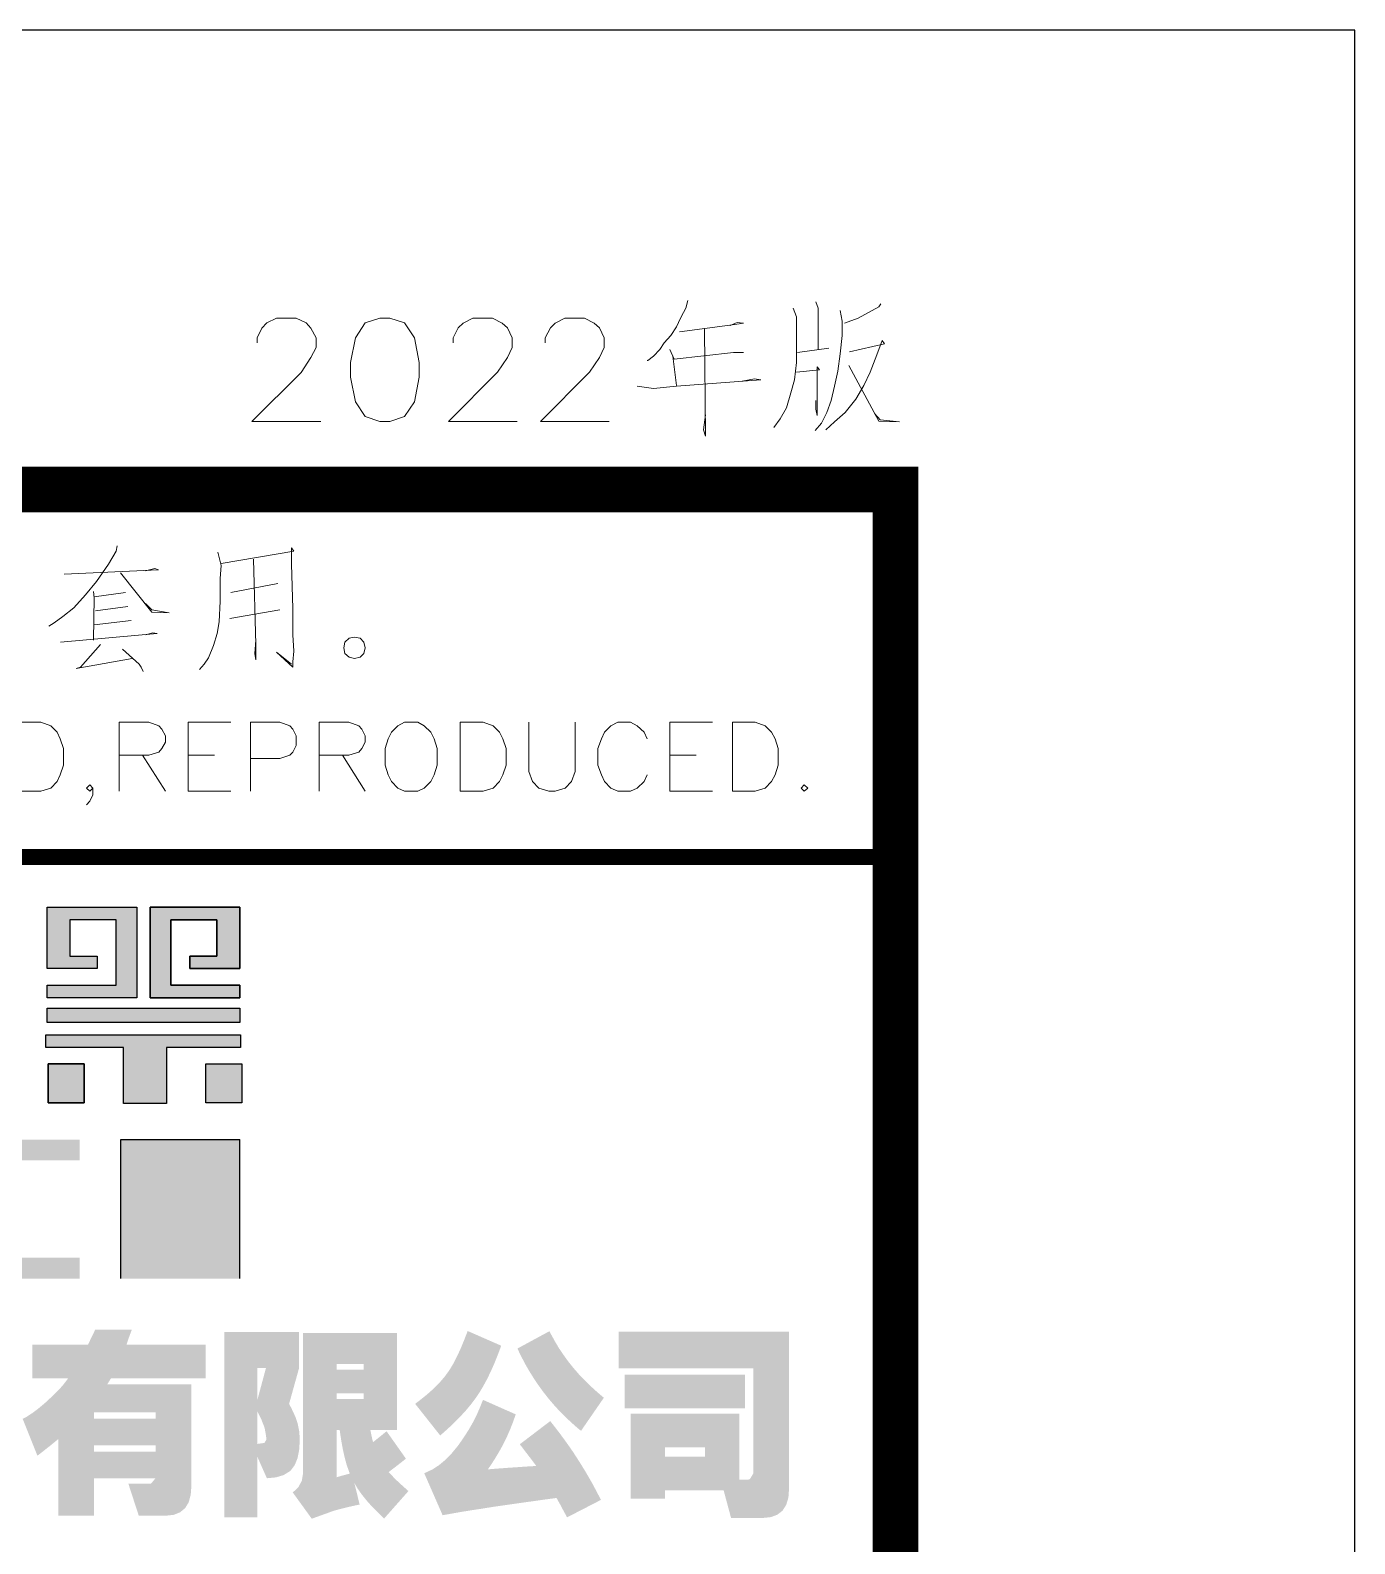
# Model space of a CAD drawing. Extents: x -9422388 to 15610651, y -1992469 to 953794.
# Drawn here: x -2432359 to -2429474, y -402108 to -398812 of the extents above; entities that cross this region are included whole.
import ezdxf

# ---------------------------------------------------------------- set-up
doc = ezdxf.new("R2010")
doc.units = 0
doc.header["$LTSCALE"] = 1000
doc.layers.add('PUB_TITLE', color=4, linetype='Continuous')

# ---------------------------------------------------------------- blocks, each defined once
blk = doc.blocks.new('AACI')
at = {"layer": 'PUB_TITLE'}
for points in [[(4152.6, 3890.5), (4348, 3890.5), (4348, 3693.2), (4152.6, 3693.2), (4152.6, 3720.5), (4303.2, 3720.5), (4303.2, 3863.1), (4202.3, 3863.1), (4202.3, 3784.2), (4261.7, 3784.2), (4261.7, 3756.9), (4152.6, 3756.9)], [(4152.6, 3890.5), (4348, 3890.5), (4348, 3693.2), (4152.6, 3693.2), (4152.6, 3720.5), (4303.2, 3720.5), (4303.2, 3863.1), (4202.3, 3863.1), (4202.3, 3784.2), (4261.7, 3784.2), (4261.7, 3756.9), (4152.6, 3756.9)], [(4376.8, 3890.5), (4572.2, 3890.5), (4572.2, 3756.9), (4463.1, 3756.9), (4463.1, 3784.2), (4522.4, 3784.2), (4522.4, 3863.1), (4421.6, 3863.1), (4421.6, 3720.5), (4572.2, 3720.5), (4572.2, 3693.2), (4376.8, 3693.2)], [(4376.8, 3890.5), (4572.2, 3890.5), (4572.2, 3756.9), (4463.1, 3756.9), (4463.1, 3784.2), (4522.4, 3784.2), (4522.4, 3863.1), (4421.6, 3863.1), (4421.6, 3720.5), (4572.2, 3720.5), (4572.2, 3693.2), (4376.8, 3693.2)]]:
    blk.add_hatch(color=256, dxfattribs=at).paths.add_polyline_path(points)
h = blk.add_hatch(color=256, dxfattribs=at)
h.paths.add_polyline_path([(4152.6, 3670.7), (4572.2, 3670.7), (4572.2, 3639.4), (4152.6, 3639.4)])
h.paths.add_polyline_path([(4149.7, 3612.3), (4573.4, 3612.3), (4573.4, 3584.9), (4412.5, 3584.9), (4412.5, 3463.2), (4318.7, 3463.2), (4318.7, 3584.9), (4149.7, 3584.9)])
h.paths.add_polyline_path([(4154.7, 3549.4), (4232.9, 3549.4), (4232.9, 3464.9), (4154.7, 3464.9)], flags=17)
h.paths.add_polyline_path([(4498.3, 3549.4), (4576.6, 3549.4), (4576.6, 3464.9), (4498.3, 3464.9)])
h = blk.add_hatch(color=256, dxfattribs=at)
h.paths.add_polyline_path([(4152.6, 3670.7), (4572.2, 3670.7), (4572.2, 3639.4), (4152.6, 3639.4)])
h.paths.add_polyline_path([(4149.7, 3612.3), (4573.4, 3612.3), (4573.4, 3584.9), (4412.5, 3584.9), (4412.5, 3463.2), (4318.7, 3463.2), (4318.7, 3584.9), (4149.7, 3584.9)])
h.paths.add_polyline_path([(4154.7, 3549.4), (4232.9, 3549.4), (4232.9, 3464.9), (4154.7, 3464.9)], flags=17)
h.paths.add_polyline_path([(4498.3, 3549.4), (4576.6, 3549.4), (4576.6, 3464.9), (4498.3, 3464.9)])
h = blk.add_hatch(color=256, dxfattribs=at)
h.paths.add_polyline_path([(2405.9, 3281.5), (2405.9, 3082.1), (3269.9, 3082.1), (3269.9, 3384.5), (2405.9, 3384.5), (2405.9, 3333.2), (3010.7, 3333.2), (3010.7, 3133.5), (2665.1, 3133.5), (2665.1, 3230.2), (2989.7, 3230.2), (2989.7, 3281.5)])
h.paths.add_polyline_path([(1732.8, 3203.1), (2036.5, 3203.1), (2036.5, 3157.7), (1732.8, 3157.7)], flags=17)
h.paths.add_polyline_path([(1711.8, 3333.2), (2057.4, 3333.2), (2057.4, 3082.1), (2316.6, 3082.1), (2316.6, 3384.5), (1452.6, 3384.5), (1452.6, 3082.1), (1711.8, 3082.1)])
h.paths.add_polyline_path([(4312.5, 3082.1), (4312.5, 3384.5), (4571.7, 3384.5), (4571.7, 3082.1)])
h.paths.add_polyline_path([(4223.2, 3082.1), (4223.2, 3127.5), (3618.4, 3127.5), (3618.4, 3339.2), (4223.2, 3339.2), (4223.2, 3384.5), (3359.2, 3384.5), (3359.2, 3082.1)])
edge = h.paths.add_edge_path()
edge.add_line((2405.9, 3082.1), (2571, 3082.1))
h = blk.add_hatch(color=256, dxfattribs=at)
h.paths.add_polyline_path([(656.4, 2932.9), (515.5, 2932.9), (514.1, 2948.7), (512.2, 2968.2), (511.7, 2972.4), (430.4, 2967.8), (432.2, 2949.6), (434, 2932.9), (285.6, 2932.9), (285.6, 2876.4), (285.6, 2838), (285.6, 2756.3), (285.1, 2735.7), (283.6, 2716.9), (281, 2699.6), (277.3, 2684.2), (276.8, 2682.4), (272, 2665.6), (265.9, 2648.9), (258.8, 2631.8), (253.1, 2620), (314.9, 2556.6), (323.7, 2573.1), (331.6, 2589.8), (338.2, 2606.6), (343.9, 2623.5), (348.5, 2640.6), (352, 2657.9), (352.4, 2659.7), (355.1, 2677), (357.2, 2694.7), (358.8, 2712.5), (359.7, 2730.9), (360.3, 2749.7), (360.3, 2756.3), (360.3, 2838), (360.3, 2863.2), (656.4, 2863.2)])
h.paths.add_polyline_path([(1078.7, 2920.4), (843.3, 2920.4), (852.5, 2945.7), (780.4, 2971.3), (763.6, 2920.4), (694.9, 2920.4), (694.9, 2848.8), (740.7, 2848.8), (699.1, 2717.9), (780.4, 2717.9), (764.9, 2701.3), (752.6, 2688.4), (744.5, 2680.7), (735.3, 2672.4), (723.2, 2662.5), (708.3, 2650.5), (690.6, 2636.9), (681.1, 2629.8), (741.6, 2572.6), (758.1, 2587.1), (772.7, 2600.5), (785.2, 2612.5), (795.6, 2623.1), (798.2, 2625.9), (807.4, 2635.5), (818.5, 2648.1), (831.5, 2663.8), (842.5, 2677.8), (795.5, 2717.9), (856.3, 2717.9), (856.3, 2643.5), (848.4, 2631.2), (843.3, 2630.5), (805.4, 2630.5), (827.8, 2560.8), (864.3, 2560.8), (884.5, 2562.3), (901.2, 2566.5), (914.5, 2573.7), (924.4, 2583.6), (931, 2596.5), (934, 2612.3), (934.3, 2619.3), (934.3, 2670.6), (949, 2657.2), (963.4, 2643.7), (977, 2630.7), (990.1, 2617.8), (1002.6, 2605.1), (1014.3, 2592.6), (1025.6, 2580.3), (1034, 2570.9), (1086.1, 2631.4), (1078.5, 2640.1), (1069.1, 2650.2), (1057.9, 2661.8), (1044.9, 2674.8), (1030, 2689.3), (1013.2, 2705.3), (1000.2, 2717.9), (1071.9, 2717.9), (1071.9, 2794.2), (934.3, 2794.2), (934.3, 2836.3), (856.3, 2836.3), (856.3, 2794.2), (799.5, 2794.2), (818.8, 2848.8), (1078.7, 2848.8)])
h.paths.add_polyline_path([(934.3, 2717.9), (980.7, 2717.9), (934.3, 2673.9)], flags=17)
h.paths.add_polyline_path([(1248.8, 2952.9), (1123.6, 2952.9), (1123.6, 2883.2), (1167.9, 2883.2), (1127.8, 2826), (1127.8, 2756.3), (1180.4, 2756.3), (1176.7, 2737.4), (1172.5, 2722.8), (1163.5, 2738.5), (1162, 2741.2), (1114.9, 2704.8), (1123.4, 2687.7), (1132, 2671.9), (1138.3, 2661), (1127.8, 2647.6), (1115.9, 2633.6), (1107.4, 2624.2), (1153.8, 2561.7), (1166.3, 2576.2), (1178, 2590), (1188.7, 2603.5), (1189.3, 2604.2), (1203, 2596.1), (1218.7, 2588.7), (1236, 2582.3), (1255.3, 2576.4), (1257.7, 2575.9), (1271.3, 2574), (1285.8, 2572.6), (1300.9, 2571.3), (1316.7, 2570.2), (1333.1, 2569.2), (1350.4, 2568.5), (1368.2, 2568.1), (1386.8, 2567.8), (1405.9, 2567.6), (1426, 2567.8), (1446.6, 2568.1), (1467.7, 2568.7), (1489.8, 2569.4), (1505.4, 2570), (1515.7, 2645.6), (1496.2, 2644.7), (1477.1, 2643.9), (1458.7, 2643.4), (1440.7, 2643), (1423.4, 2642.8), (1406.7, 2642.6), (1403.2, 2642.6), (1403.2, 2661), (1497.5, 2661), (1497.5, 2714), (1403.2, 2714), (1403.2, 2724.5), (1487.4, 2724.5), (1487.4, 2767.5), (1403.2, 2767.5), (1403.2, 2779.7), (1485.7, 2779.7), (1485.7, 2799.7), (1485.7, 2819.2), (1485.7, 2833), (1507.4, 2833), (1507.4, 2892.8), (1485.7, 2892.8), (1485.7, 2946.1), (1403.2, 2946.1), (1403.2, 2966.7), (1328.5, 2966.7), (1328.5, 2946.1), (1265.6, 2946.1), (1265.6, 2906.6), (1328.5, 2906.6), (1328.5, 2892.8), (1255.5, 2892.8), (1255.5, 2833), (1328.5, 2833), (1328.5, 2819.2), (1265.6, 2819.2), (1265.6, 2779.7), (1328.5, 2779.7), (1328.5, 2767.5), (1268.9, 2767.5), (1268.9, 2724.5), (1328.5, 2724.5), (1328.5, 2714), (1257.1, 2714), (1257.1, 2661), (1328.5, 2661), (1328.5, 2643), (1308.8, 2644.1), (1290.2, 2645.6), (1273.1, 2647.2), (1263.4, 2648.5), (1246.3, 2654.4), (1230.1, 2662.3), (1227.1, 2664), (1233.4, 2679), (1238, 2691.7), (1241.9, 2705.9), (1245.2, 2721.5), (1247.7, 2738.5), (1249.8, 2756.8), (1251.2, 2776.5), (1252, 2797.5), (1252.2, 2819.9), (1252.2, 2826), (1208, 2826), (1248.8, 2883.2)])
h.paths.add_polyline_path([(1403.2, 2906.6), (1422.8, 2906.6), (1422.8, 2892.8), (1403.2, 2892.8)], flags=16)
h.paths.add_polyline_path([(1403.2, 2833), (1422.8, 2833), (1422.8, 2819.2), (1403.2, 2819.2)], flags=16)
h.paths.add_polyline_path([(1939.7, 2929.6), (1840.4, 2929.6), (1848.4, 2945.4), (1856.5, 2961.2), (1778.6, 2965.8), (1769.9, 2950.3), (1760.3, 2934.9), (1750.2, 2919.8), (1742.7, 2909.5), (1742.7, 2927.7), (1672.2, 2927.7), (1680.9, 2943.5), (1689.4, 2959.7), (1690.6, 2962.1), (1611, 2968.4), (1602.2, 2953.1), (1592.6, 2938.2), (1582.3, 2923.5), (1571.3, 2909.1), (1559.3, 2895), (1546.8, 2881.2), (1545.3, 2879.7), (1595.9, 2823.4), (1607.9, 2836.7), (1619.5, 2850.7), (1625.5, 2858), (1643, 2858), (1646.3, 2833), (1719.3, 2833), (1716.4, 2858), (1724.8, 2858), (1762.7, 2817.9), (1774.5, 2831.5), (1785.9, 2845.7), (1794, 2856.4), (1817.4, 2856.4), (1821.6, 2824.7), (1894.6, 2824.7), (1890.8, 2856.4), (1939.7, 2856.4)])
h.paths.add_polyline_path([(1893, 2814.2), (1726.5, 2814.2), (1726.5, 2778), (1726.5, 2741.2), (1726.5, 2704.4), (1725.2, 2685.3), (1721.7, 2667.8), (1717.3, 2655.1), (1702.2, 2696.9), (1684.8, 2690.5), (1673.5, 2686), (1673.5, 2743.6), (1714.4, 2743.6), (1714.4, 2821.8), (1560.8, 2821.8), (1560.8, 2743.6), (1598.9, 2743.6), (1598.9, 2663), (1582.9, 2659.6), (1565, 2655.7), (1545.7, 2652), (1545, 2651.8), (1559.7, 2573.8), (1579.7, 2577.5), (1598.7, 2581.4), (1616.3, 2585.4), (1632.7, 2589.5), (1646.9, 2593.3), (1664, 2598.1), (1681.1, 2603.8), (1710.7, 2556.2), (1728.5, 2566.3), (1744.2, 2577.2), (1757.2, 2588.9), (1768.1, 2601.6), (1776.3, 2615), (1778.2, 2618.9), (1783.5, 2633.8), (1794.7, 2618.9), (1805, 2604.4), (1806.9, 2601.8), (1826.6, 2619.6), (1826.6, 2602.2), (1829.1, 2584.7), (1836.9, 2572.2), (1849.7, 2564.8), (1866.3, 2562.4), (1907.9, 2562.4), (1922.9, 2565.4), (1933.8, 2573.7), (1940.6, 2587.8), (1943, 2607.5), (1943, 2609.2), (1943, 2693.2), (1903.3, 2715.6), (1903.3, 2644.3), (1897.6, 2635.5), (1893, 2642.6)])
h.paths.add_polyline_path([(1826.6, 2741.2), (1826.6, 2704.1), (1815.2, 2718), (1814.1, 2719.5), (1792.3, 2703.5), (1792.7, 2704.4), (1792.7, 2741.2)], flags=16)
h.paths.add_polyline_path([(2360.1, 2947.8), (2275, 2947.8), (2275, 2970), (2202, 2970), (2202, 2947.8), (2136.5, 2947.8), (2136.5, 2970), (2063.5, 2970), (2063.5, 2947.8), (1974.6, 2947.8), (1974.6, 2878.1), (2063.5, 2878.1), (2063.5, 2858), (2136.5, 2858), (2136.5, 2878.1), (2202, 2878.1), (2202, 2858), (2275, 2858), (2275, 2878.1), (2360.1, 2878.1)])
h.paths.add_polyline_path([(2328.3, 2851), (1986.4, 2851), (1986.4, 2778), (2128.6, 2778), (2110.2, 2768.8), (2092.9, 2759.6), (2076.3, 2750.4), (2060.9, 2741.2), (2046.4, 2732), (2032.7, 2722.8), (2022.3, 2715.3), (2006.4, 2700.9), (1994.5, 2686.6), (1986, 2672.1), (1981.2, 2657.3), (1980.1, 2645.9), (1982, 2627.7), (1987.5, 2611.7), (1996.7, 2597.8), (2009.6, 2586.2), (2011.8, 2584.7), (2023.4, 2578.8), (2037.2, 2574), (2053, 2570.2), (2071, 2567.2), (2091.2, 2565.2), (2113.5, 2564.3), (2125.3, 2564.1), (2220.7, 2564.1), (2245.4, 2564.6), (2267.4, 2566.1), (2286.7, 2568.5), (2303.3, 2572), (2317.3, 2576.4), (2328.7, 2581.8), (2332.9, 2584.7), (2341.6, 2593), (2348.2, 2604.9), (2353.1, 2620), (2356.3, 2638.6), (2357.7, 2660.7), (2357.6, 2677.8), (2288.8, 2708.1), (2291, 2683.5), (2290.4, 2665.4), (2287.3, 2654.4), (2286.7, 2653.5), (2274.1, 2643.2), (2263.4, 2640.1), (2246.3, 2638.4), (2227.9, 2637.3), (2215.8, 2637.3), (2132.8, 2637.3), (2108.7, 2638), (2092, 2640.2), (2083.9, 2643), (2073.4, 2656.6), (2073, 2659.4), (2080.7, 2671.1), (2089.4, 2678.5), (2099.5, 2685.9), (2111.6, 2693.6), (2126, 2701.9), (2142.5, 2710.7), (2161.1, 2720.1), (2181.7, 2730), (2191.7, 2734.4), (2209.9, 2742.1), (2227.7, 2749.1), (2245.4, 2755.6), (2262.8, 2761.4), (2279.8, 2766.4), (2296.7, 2771), (2313, 2774.9), (2328.3, 2778)])
h.paths.add_polyline_path([(2782.2, 2901), (2756.9, 2901), (2751, 2913.9), (2743.8, 2929), (2735.2, 2946.7), (2725.6, 2965.8), (2661.8, 2937.8), (2670.2, 2921.5), (2678.3, 2905.5), (2680.5, 2901), (2634.6, 2901), (2634.6, 2968.4), (2556.6, 2968.4), (2556.6, 2901), (2406.9, 2901), (2406.9, 2821.4), (2527.3, 2821.4), (2518.7, 2802.5), (2510.2, 2784.8), (2501.6, 2768.8), (2492.9, 2754.3), (2484.3, 2741), (2482.3, 2738.3), (2472, 2725), (2460.4, 2712.3), (2447.7, 2700.2), (2433.7, 2688.4), (2418.6, 2677), (2402.6, 2666.4), (2440.7, 2592.6), (2456.1, 2604.9), (2470.7, 2617.4), (2484.5, 2630.1), (2497.2, 2642.8), (2509.1, 2655.9), (2520.3, 2669.1), (2530.5, 2682.4), (2535.8, 2689.9), (2545.2, 2704.4), (2554.4, 2720.6), (2556.6, 2724.5), (2556.6, 2562.4), (2634.6, 2562.4), (2634.6, 2715.6), (2644.3, 2700), (2650, 2691.9), (2659, 2679.2), (2669.1, 2666.5), (2680.2, 2653.3), (2692.1, 2639.9), (2705, 2626.3), (2718.8, 2612.3), (2733.7, 2598.1), (2738.5, 2593.7), (2785.6, 2661.8), (2769.2, 2675.9), (2754.1, 2689.7), (2740.3, 2702.8), (2728, 2715.5), (2717, 2727.6), (2707.2, 2739.2), (2703.3, 2744.2), (2694.7, 2756.3), (2685.9, 2770.3), (2676.9, 2786.1), (2667.7, 2803.8), (2659.2, 2821.4), (2782.2, 2821.4)])
h.paths.add_polyline_path([(3076.2, 2866.8), (3078.4, 2884.9), (3079.3, 2884.9), (3079.3, 2898.1), (3101.4, 2898.1), (3101.4, 2884.9), (3101.4, 2845.5), (3103.9, 2828), (3111.3, 2815.3), (3123.8, 2807.6), (3141.3, 2804.7), (3142.2, 2804.7), (3214.5, 2804.7), (3214.5, 2877.7), (3186.2, 2877.7), (3174.4, 2885.6), (3174.4, 2889.5), (3174.4, 2923.3), (3174.4, 2967.8), (3006.3, 2967.8), (3006.3, 2933.2), (3006.3, 2899.8), (3003.5, 2882.1), (2996.3, 2867.8), (2985.9, 2858), (2970.2, 2849), (2952.9, 2841.8), (2998.4, 2795.8), (2990.8, 2795.8), (2990.8, 2722.8), (3020.1, 2722.8), (2992.1, 2706.5), (3001.1, 2689.3), (3010.3, 2673.3), (3019.7, 2658.6), (3026.7, 2648.5), (3010.3, 2642.1), (2998.4, 2637.7), (2979.2, 2681.4), (2962.3, 2674.3), (2952.4, 2669.3), (2952.4, 2714.5), (2952.4, 2806.3), (2952.4, 2864.3), (2929.9, 2864.3), (2959.9, 2923.3), (2950.4, 2929.6), (2938.2, 2937.3), (2923.3, 2946.3), (2905.7, 2956.6), (2885.4, 2968.4), (2874.9, 2974.6), (2832.8, 2909), (2849.7, 2899.6), (2865.9, 2890.2), (2881.4, 2880.8), (2896.3, 2871.8), (2907.9, 2864.3), (2830.6, 2864.3), (2830.6, 2787.9), (2876.1, 2787.9), (2876.1, 2714.5), (2876.1, 2661.4), (2873.7, 2643.7), (2865.9, 2628.8), (2853.2, 2616.7), (2852.7, 2616.3), (2898.7, 2564.1), (2915.6, 2574), (2931.4, 2583), (2945.8, 2591.5), (2946.1, 2591.7), (2960.5, 2599.2), (2978.3, 2607.5), (2980.3, 2608.4), (3014.2, 2556.2), (3032, 2562.8), (3049.1, 2570), (3065.3, 2577.9), (3080.6, 2586.3), (3088.5, 2591.3), (3102.8, 2584), (3118.3, 2577.3), (3134.8, 2571.6), (3152.7, 2566.9), (3171.4, 2562.8), (3189.5, 2560), (3215.8, 2639), (3195.5, 2641), (3177.1, 2643.7), (3160.6, 2647.4), (3149.7, 2650.5), (3159.1, 2664.5), (3168.1, 2679.4), (3176.8, 2695.6), (3185.2, 2712.7), (3189.8, 2722.8), (3189.8, 2795.8), (3031.7, 2795.8), (3045.8, 2808.9), (3057.4, 2822.5), (3064.8, 2833.9), (3071.6, 2849.4)])
h.paths.add_polyline_path([(3068.1, 2722.8), (3104.3, 2722.8), (3094.2, 2707), (3087.2, 2696.5), (3076.3, 2710.5)], flags=16)
h.paths.add_polyline_path([(3373.8, 2866.1), (3347.1, 2866.1), (3381.7, 2921.5), (3372.7, 2928.8), (3360.7, 2938), (3345.6, 2948.9), (3327.6, 2961.4), (3311.6, 2972.4), (3263.6, 2911.2), (3279.8, 2900.3), (3295, 2889.8), (3309.6, 2879.3), (3323.2, 2868.9), (3326.7, 2866.1), (3256.2, 2866.1), (3256.2, 2789.6), (3299.1, 2789.6), (3299.1, 2764.6), (3299.1, 2714.5), (3299.1, 2655.1), (3296.5, 2637.7), (3288.6, 2622.9), (3276.1, 2611.4), (3325.4, 2557.5), (3341.9, 2568), (3357.6, 2577.5), (3372.3, 2586.2), (3376.3, 2588.4), (3388.7, 2595.2), (3403.7, 2602.7), (3421.4, 2611), (3440.5, 2619.6), (3408.3, 2688.1), (3391.6, 2679.8), (3376, 2671.5), (3373.8, 2670.2), (3373.8, 2714.5), (3373.8, 2764.6)])
h.paths.add_polyline_path([(3644.9, 2849.4), (3567.2, 2849.4), (3567.2, 2966.7), (3489.3, 2966.7), (3489.3, 2849.4), (3403, 2849.4), (3403, 2766.2), (3489.3, 2766.2), (3489.3, 2560.8), (3567.2, 2560.8), (3567.2, 2766.2), (3644.9, 2766.2)])
h.paths.add_polyline_path([(4060.4, 2939.5), (3972.4, 2939.5), (3970.1, 2956), (3966.9, 2973), (3889.9, 2964.1), (3892.4, 2946.1), (3893.5, 2939.5), (3820.5, 2939.5), (3820.9, 2966.2), (3682.4, 2966.2), (3682.4, 2560.8), (3750.8, 2560.8), (3750.8, 2684.7), (3767.5, 2655.1), (3786.5, 2657.7), (3801.8, 2664.9), (3807.6, 2669.9), (3815.7, 2682.9), (3820.7, 2701.1), (3821.8, 2708.7), (3853.4, 2708.7), (3847.7, 2690.1), (3839.8, 2674.4), (3833.9, 2666), (3823.3, 2654.8), (3810, 2643.7), (3794, 2633.2), (3780.1, 2625.5), (3826.4, 2556.6), (3843.3, 2567.6), (3858.4, 2579.2), (3872.2, 2591.1), (3884.2, 2603.5), (3894.6, 2616.3), (3899.8, 2623.9), (3907.5, 2638.2), (3914, 2654), (3919.5, 2671.1), (3923.7, 2689.5), (3926.8, 2708.7), (3938.2, 2708.7), (3938.2, 2594.6), (3941.5, 2577.7), (3951.5, 2567.6), (3968, 2564.1), (4016.2, 2564.1), (4034.6, 2565.7), (4049.9, 2570.5), (4062, 2578.3), (4071.2, 2589.3), (4077.1, 2603.5), (4080, 2620.9), (4080.4, 2629.8), (4080.4, 2662.7), (4030.7, 2686), (4030.7, 2657.7), (4024.9, 2642.8), (4016.6, 2640.6), (4016.2, 2633.4), (4009.6, 2649.8), (4009.6, 2652.2), (4009.6, 2708.7), (4065.3, 2708.7), (4065.3, 2780), (3818.5, 2780), (3818.5, 2757.4), (3818.1, 2759.1), (3813, 2773), (3804.3, 2790.3), (3799.2, 2799.2), (3820.5, 2884.9), (3820.5, 2866.5), (3820.5, 2821.4), (3843.5, 2821.4), (3843.5, 2789.6), (4035.3, 2789.6), (4035.3, 2821.4), (4060.4, 2821.4)])
h.paths.add_polyline_path([(3750.8, 2886.5), (3765.9, 2886.5), (3750.8, 2820.9)], flags=16)
h.paths.add_polyline_path([(3750.8, 2779.7), (3759.6, 2761.4), (3764.2, 2749.9), (3767.7, 2731.7), (3767.9, 2726.1), (3763.9, 2714), (3750.8, 2711.1)], flags=16)
h.paths.add_polyline_path([(3893.5, 2866.5), (3987.3, 2866.5), (3987.3, 2852.7), (3893.5, 2852.7)], flags=16)
h.paths.add_polyline_path([(4497.6, 2937.8), (4325.2, 2937.8), (4331.1, 2954.8), (4337, 2970.8), (4257.3, 2970.8), (4249.4, 2954.4), (4241.5, 2938), (4241.5, 2937.8), (4120.5, 2937.8), (4120.5, 2864.8), (4198.5, 2864.8), (4187.1, 2850.1), (4180.1, 2842.2), (4163.4, 2825.5), (4147.7, 2810.9), (4133.2, 2798.8), (4120, 2788.9), (4108, 2781.1), (4099.2, 2776.7), (4131.4, 2696.2), (4146.1, 2707.7), (4160.4, 2719), (4174, 2730.2), (4176.8, 2732.4), (4176.8, 2565.7), (4254.8, 2565.7), (4254.8, 2646.9), (4388.3, 2646.9), (4379.1, 2635.8), (4375.4, 2635.5), (4329.4, 2635.5), (4352.1, 2565.7), (4411.3, 2565.7), (4428.2, 2567.6), (4442.2, 2573.1), (4453, 2582.1), (4460.8, 2594.8), (4465.2, 2611.2), (4466.7, 2630.1), (4466.7, 2851.8), (4283.6, 2851.8), (4291.6, 2864.8), (4497.6, 2864.8)])
h.paths.add_polyline_path([(4388.7, 2790.5), (4388.7, 2776.7), (4254.8, 2776.7), (4254.8, 2790.5)], flags=16)
h.paths.add_polyline_path([(4388.7, 2718.6), (4388.7, 2704.8), (4254.8, 2704.8), (4254.8, 2718.6)], flags=16)
h.paths.add_polyline_path([(4685.5, 2797.5), (4679.5, 2809.3), (4701.2, 2887.3), (4701.2, 2965.4), (4538.4, 2965.4), (4538.4, 2562.4), (4610.1, 2562.4), (4610.1, 2694.5), (4631.1, 2647.2), (4651, 2649.1), (4667.7, 2654.2), (4681.3, 2662.7), (4683.1, 2664.3), (4691.6, 2675.7), (4697.7, 2690.5), (4701.3, 2708.8), (4702.8, 2730.5), (4702.8, 2731.1), (4701.5, 2749.7), (4698.2, 2766.2), (4693.4, 2780.4)])
h.paths.add_polyline_path([(4619.3, 2774.5), (4625.2, 2759.4), (4626.1, 2757), (4629.4, 2738.6), (4629.8, 2731.1), (4625.6, 2724.1), (4610.1, 2721.9), (4610.1, 2793.5)], flags=16)
h.paths.add_polyline_path([(4610.1, 2816.8), (4610.1, 2887.3), (4629.1, 2887.3)], flags=16)
h.paths.add_polyline_path([(4914.7, 2820.1), (4914.7, 2963.8), (4710, 2963.8), (4710, 2929.9), (4710, 2895.7), (4710, 2804.7), (4710, 2697.8), (4710, 2659.4), (4707.2, 2641.9), (4699.3, 2627.2), (4687.4, 2616.3), (4728.8, 2559.1), (4747.1, 2565.7), (4764.1, 2571.8), (4774.9, 2575.9), (4788.7, 2579.7), (4806, 2584.1), (4826.4, 2588.6), (4833, 2590), (4821.6, 2636.7), (4829, 2624.2), (4838.2, 2611.2), (4849.2, 2597.6), (4861.9, 2583.4), (4876.6, 2568.7), (4886.4, 2559.5), (4939.3, 2619.3), (4924.3, 2632.7), (4910.8, 2645.2), (4899.4, 2657.3), (4896.3, 2660.7), (4909, 2670.4), (4923.7, 2681.8), (4933.8, 2689.9), (4891.7, 2749.5), (4877.4, 2737.9), (4863.4, 2726.7), (4862.1, 2725.8), (4858.2, 2742.9), (4856.4, 2752.1), (4914.7, 2752.1), (4914.7, 2786.3)])
h.paths.add_polyline_path([(4782.8, 2820.1), (4782.8, 2832.3), (4841.7, 2832.3), (4841.7, 2820.1)], flags=16)
h.paths.add_polyline_path([(4789.6, 2752.1), (4792.8, 2730.5), (4796.3, 2710.9), (4800.3, 2693), (4804.7, 2676.8), (4809.7, 2662.3), (4811.7, 2657.3), (4793.7, 2652.6), (4782.8, 2649.3), (4782.8, 2697.8), (4782.8, 2752.1)], flags=17)
h.paths.add_polyline_path([(4782.8, 2883.6), (4782.8, 2895.7), (4841.7, 2895.7), (4841.7, 2883.6)], flags=16)
h.paths.add_polyline_path([(5094, 2833.9), (5102.1, 2847.5), (5110.2, 2862.4), (5118.1, 2878.6), (5125.9, 2896.1), (5133.6, 2915), (5141.1, 2935.3), (5141.3, 2935.8), (5068.3, 2967.8), (5060.2, 2947), (5052.5, 2928.3), (5044.6, 2911.5), (5037, 2896.8), (5029.5, 2884.1), (5026.5, 2879.7), (5017.7, 2867.8), (5007, 2855.4), (4994.7, 2842.9), (4980.5, 2830.2), (4964.7, 2817.4), (4953.9, 2809.3), (5008.5, 2740.3), (5024.1, 2754.1), (5038.5, 2767.5), (5051.5, 2780.8), (5063.5, 2793.8), (5074.4, 2806.7), (5083.9, 2819.2), (5085.8, 2821.8)])
h.paths.add_polyline_path([(5298, 2704.1), (5288.1, 2718.4), (5277.6, 2733.1), (5266.6, 2747.8), (5255, 2762.9), (5248, 2771.6), (5181.8, 2721.2), (5193.7, 2705.5), (5204.9, 2691), (5215.1, 2677.4), (5217.6, 2673.9), (5194.8, 2672.6), (5174.2, 2671.1), (5155.3, 2669.9), (5138.2, 2668.6), (5123.1, 2667.5), (5112.1, 2666.4), (5117.4, 2673.9), (5127.7, 2689.7), (5137.1, 2705.5), (5145.9, 2721.5), (5153.8, 2737.7), (5161, 2754.1), (5167.4, 2770.5), (5172.9, 2786.3), (5101.6, 2817.9), (5095.1, 2801.5), (5088, 2785.2), (5079.9, 2769.2), (5070.9, 2753.5), (5061.1, 2738.1), (5050.6, 2722.8), (5046.6, 2717.3), (5033.2, 2701.1), (5019.5, 2687.1), (5005.9, 2675.7), (4992.1, 2666.7), (4978.2, 2660.1), (4973.6, 2658.4), (5013.7, 2566.7), (5033.9, 2570.3), (5053, 2573.7), (5070.9, 2576.6), (5087.2, 2579.2), (5098.6, 2580.8), (5111.3, 2582.9), (5125.3, 2585.1), (5140.6, 2587.3), (5157.1, 2589.7), (5175, 2592.2), (5194.3, 2595), (5214.7, 2597.8), (5236.6, 2600.9), (5259.9, 2604), (5261.8, 2604.2), (5270.1, 2589.3), (5278.7, 2573.1), (5284.8, 2562.1), (5358.5, 2600.1), (5349, 2618.4), (5339.8, 2635.6), (5330.6, 2651.8), (5321.7, 2666.7), (5313.1, 2680.7), (5307.2, 2689.9)])
h.paths.add_polyline_path([(5322.7, 2860.8), (5310.1, 2874), (5298.4, 2887.6), (5287.2, 2901.6), (5276.9, 2915.8), (5267.1, 2930.3), (5258.3, 2945.2), (5250, 2960.3), (5246.3, 2967.4), (5176.6, 2929.6), (5184.7, 2912.8), (5193.2, 2896.6), (5202.2, 2880.8), (5211.7, 2865.6), (5221.7, 2850.7), (5232.2, 2836.1), (5243.2, 2822.1), (5254.6, 2808.5), (5266.6, 2795.3), (5279.1, 2782.6), (5292.1, 2770.3), (5305.5, 2758.3), (5315.1, 2750.4), (5364.8, 2822.5), (5350.1, 2835), (5336.1, 2847.7)])
h.paths.add_polyline_path([(5768.1, 2966.2), (5397, 2966.2), (5397, 2886.5), (5690.1, 2886.5), (5690.1, 2657.3), (5682.4, 2644.8), (5676.9, 2643.9), (5659.8, 2643.9), (5659.8, 2657.7), (5659.8, 2693.9), (5659.8, 2787.6), (5423.3, 2787.6), (5423.3, 2602.5), (5497.9, 2602.5), (5497.9, 2620.9), (5625.6, 2620.9), (5641.8, 2560.8), (5711.5, 2560.8), (5728.8, 2562.6), (5742.9, 2568), (5754, 2576.8), (5761.9, 2589.3), (5766.7, 2605.1), (5768.1, 2624.8)])
h.paths.add_polyline_path([(5585.1, 2714.5), (5585.1, 2693.9), (5497.9, 2693.9), (5497.9, 2714.5)], flags=16)
h.paths.add_polyline_path([(5672.3, 2872.7), (5410.4, 2872.7), (5410.4, 2799.7), (5672.3, 2799.7)], flags=17)
for p, q in [((4152.6, 3756.9), (4152.6, 3890.5)), ((4152.6, 3890.5), (4348, 3890.5)), ((4152.6, 3756.9), (4152.6, 3890.5)), ((4152.6, 3890.5), (4348, 3890.5)), ((4152.6, 3890.5), (4348, 3890.5)), ((4152.6, 3756.9), (4152.6, 3890.5)), ((4152.6, 3756.9), (4152.6, 3890.5)), ((4152.6, 3890.5), (4348, 3890.5)), ((4152.6, 3756.9), (4152.6, 3890.5)), ((4152.6, 3890.5), (4348, 3890.5)), ((4152.6, 3890.5), (4348, 3890.5)), ((4152.6, 3756.9), (4152.6, 3890.5)), ((4348, 3890.5), (4348, 3693.2)), ((4348, 3890.5), (4348, 3693.2)), ((4348, 3890.5), (4348, 3693.2)), ((4348, 3890.5), (4348, 3693.2)), ((4348, 3890.5), (4348, 3693.2)), ((4348, 3890.5), (4348, 3693.2)), ((4572.2, 3890.5), (4376.8, 3890.5)), ((4376.8, 3890.5), (4376.8, 3693.2)), ((4376.8, 3890.5), (4572.2, 3890.5)), ((4376.8, 3693.2), (4376.8, 3890.5)), ((4376.8, 3890.5), (4572.2, 3890.5)), ((4376.8, 3693.2), (4376.8, 3890.5)), ((4572.2, 3890.5), (4376.8, 3890.5)), ((4376.8, 3890.5), (4376.8, 3693.2)), ((4376.8, 3890.5), (4572.2, 3890.5)), ((4376.8, 3693.2), (4376.8, 3890.5)), ((4376.8, 3890.5), (4572.2, 3890.5)), ((4376.8, 3693.2), (4376.8, 3890.5)), ((4572.2, 3756.9), (4572.2, 3890.5)), ((4572.2, 3890.5), (4572.2, 3756.9)), ((4572.2, 3890.5), (4572.2, 3756.9)), ((4572.2, 3756.9), (4572.2, 3890.5)), ((4572.2, 3890.5), (4572.2, 3756.9)), ((4572.2, 3890.5), (4572.2, 3756.9)), ((4303.2, 3863.1), (4202.3, 3863.1)), ((4202.3, 3863.1), (4202.3, 3784.2)), ((4303.2, 3863.1), (4202.3, 3863.1)), ((4202.3, 3863.1), (4202.3, 3784.2)), ((4303.2, 3863.1), (4202.3, 3863.1)), ((4202.3, 3863.1), (4202.3, 3784.2)), ((4303.2, 3863.1), (4202.3, 3863.1)), ((4202.3, 3863.1), (4202.3, 3784.2)), ((4303.2, 3863.1), (4202.3, 3863.1)), ((4202.3, 3863.1), (4202.3, 3784.2)), ((4303.2, 3863.1), (4202.3, 3863.1)), ((4202.3, 3863.1), (4202.3, 3784.2)), ((4303.2, 3720.5), (4303.2, 3863.1)), ((4303.2, 3720.5), (4303.2, 3863.1)), ((4303.2, 3720.5), (4303.2, 3863.1)), ((4303.2, 3720.5), (4303.2, 3863.1)), ((4303.2, 3720.5), (4303.2, 3863.1)), ((4303.2, 3720.5), (4303.2, 3863.1)), ((4421.6, 3720.5), (4421.6, 3863.1)), ((4421.6, 3863.1), (4522.4, 3863.1)), ((4522.4, 3863.1), (4421.6, 3863.1)), ((4421.6, 3863.1), (4421.6, 3720.5)), ((4522.4, 3863.1), (4421.6, 3863.1)), ((4421.6, 3863.1), (4421.6, 3720.5)), ((4421.6, 3720.5), (4421.6, 3863.1)), ((4421.6, 3863.1), (4522.4, 3863.1)), ((4522.4, 3863.1), (4421.6, 3863.1)), ((4421.6, 3863.1), (4421.6, 3720.5)), ((4522.4, 3863.1), (4421.6, 3863.1)), ((4421.6, 3863.1), (4421.6, 3720.5)), ((4522.4, 3863.1), (4522.4, 3784.2)), ((4522.4, 3784.2), (4522.4, 3863.1)), ((4522.4, 3784.2), (4522.4, 3863.1)), ((4522.4, 3863.1), (4522.4, 3784.2)), ((4522.4, 3784.2), (4522.4, 3863.1)), ((4522.4, 3784.2), (4522.4, 3863.1)), ((4261.7, 3756.9), (4152.6, 3756.9)), ((4261.7, 3756.9), (4152.6, 3756.9)), ((4261.7, 3756.9), (4152.6, 3756.9)), ((4261.7, 3756.9), (4152.6, 3756.9)), ((4261.7, 3756.9), (4152.6, 3756.9)), ((4261.7, 3756.9), (4152.6, 3756.9)), ((4202.3, 3784.2), (4261.7, 3784.2)), ((4202.3, 3784.2), (4261.7, 3784.2)), ((4202.3, 3784.2), (4261.7, 3784.2)), ((4202.3, 3784.2), (4261.7, 3784.2)), ((4202.3, 3784.2), (4261.7, 3784.2)), ((4202.3, 3784.2), (4261.7, 3784.2)), ((4261.7, 3784.2), (4261.7, 3756.9)), ((4261.7, 3784.2), (4261.7, 3756.9)), ((4261.7, 3784.2), (4261.7, 3756.9)), ((4261.7, 3784.2), (4261.7, 3756.9)), ((4261.7, 3784.2), (4261.7, 3756.9)), ((4261.7, 3784.2), (4261.7, 3756.9)), ((4522.4, 3784.2), (4463.1, 3784.2)), ((4463.1, 3784.2), (4463.1, 3756.9)), ((4463.1, 3756.9), (4463.1, 3784.2)), ((4463.1, 3784.2), (4522.4, 3784.2)), ((4463.1, 3756.9), (4463.1, 3784.2)), ((4463.1, 3784.2), (4522.4, 3784.2)), ((4522.4, 3784.2), (4463.1, 3784.2)), ((4463.1, 3784.2), (4463.1, 3756.9)), ((4463.1, 3756.9), (4463.1, 3784.2)), ((4463.1, 3784.2), (4522.4, 3784.2)), ((4463.1, 3756.9), (4463.1, 3784.2)), ((4463.1, 3784.2), (4522.4, 3784.2)), ((4463.1, 3756.9), (4572.2, 3756.9)), ((4572.2, 3756.9), (4463.1, 3756.9)), ((4572.2, 3756.9), (4463.1, 3756.9)), ((4463.1, 3756.9), (4572.2, 3756.9)), ((4572.2, 3756.9), (4463.1, 3756.9)), ((4572.2, 3756.9), (4463.1, 3756.9)), ((4152.6, 3693.2), (4152.6, 3720.5)), ((4152.6, 3720.5), (4303.2, 3720.5)), ((4152.6, 3693.2), (4152.6, 3720.5)), ((4152.6, 3720.5), (4303.2, 3720.5)), ((4152.6, 3693.2), (4152.6, 3720.5)), ((4152.6, 3720.5), (4303.2, 3720.5)), ((4152.6, 3693.2), (4152.6, 3720.5)), ((4152.6, 3720.5), (4303.2, 3720.5)), ((4152.6, 3693.2), (4152.6, 3720.5)), ((4152.6, 3720.5), (4303.2, 3720.5)), ((4152.6, 3693.2), (4152.6, 3720.5)), ((4152.6, 3720.5), (4303.2, 3720.5)), ((4348, 3693.2), (4152.6, 3693.2)), ((4348, 3693.2), (4152.6, 3693.2)), ((4348, 3693.2), (4152.6, 3693.2)), ((4348, 3693.2), (4152.6, 3693.2)), ((4348, 3693.2), (4152.6, 3693.2)), ((4348, 3693.2), (4152.6, 3693.2)), ((4376.8, 3693.2), (4572.2, 3693.2)), ((4572.2, 3693.2), (4376.8, 3693.2)), ((4572.2, 3693.2), (4376.8, 3693.2)), ((4376.8, 3693.2), (4572.2, 3693.2)), ((4572.2, 3693.2), (4376.8, 3693.2)), ((4572.2, 3693.2), (4376.8, 3693.2)), ((4572.2, 3720.5), (4421.6, 3720.5)), ((4421.6, 3720.5), (4572.2, 3720.5)), ((4421.6, 3720.5), (4572.2, 3720.5)), ((4572.2, 3720.5), (4421.6, 3720.5)), ((4421.6, 3720.5), (4572.2, 3720.5)), ((4421.6, 3720.5), (4572.2, 3720.5)), ((4572.2, 3693.2), (4572.2, 3720.5)), ((4572.2, 3720.5), (4572.2, 3693.2)), ((4572.2, 3720.5), (4572.2, 3693.2)), ((4572.2, 3693.2), (4572.2, 3720.5)), ((4572.2, 3720.5), (4572.2, 3693.2)), ((4572.2, 3720.5), (4572.2, 3693.2)), ((4152.6, 3670.7), (4572.2, 3670.7)), ((4152.6, 3639.4), (4152.6, 3670.7)), ((4152.6, 3670.7), (4572.2, 3670.7)), ((4152.6, 3639.4), (4152.6, 3670.7)), ((4152.6, 3670.7), (4572.2, 3670.7)), ((4152.6, 3639.4), (4152.6, 3670.7)), ((4152.6, 3670.7), (4572.2, 3670.7)), ((4152.6, 3639.4), (4152.6, 3670.7)), ((4572.2, 3670.7), (4572.2, 3639.4)), ((4572.2, 3670.7), (4572.2, 3639.4)), ((4572.2, 3670.7), (4572.2, 3639.4)), ((4572.2, 3670.7), (4572.2, 3639.4)), ((4572.2, 3639.4), (4152.6, 3639.4)), ((4572.2, 3639.4), (4152.6, 3639.4)), ((4572.2, 3639.4), (4152.6, 3639.4)), ((4572.2, 3639.4), (4152.6, 3639.4)), ((4149.7, 3584.9), (4149.7, 3612.3)), ((4149.7, 3612.3), (4573.4, 3612.3)), ((4149.7, 3612.3), (4573.4, 3612.3)), ((4149.7, 3584.9), (4149.7, 3612.3)), ((4149.7, 3584.9), (4149.7, 3612.3)), ((4149.7, 3612.3), (4573.4, 3612.3)), ((4149.7, 3612.3), (4573.4, 3612.3)), ((4149.7, 3584.9), (4149.7, 3612.3)), ((4573.4, 3612.3), (4573.4, 3584.9)), ((4573.4, 3612.3), (4573.4, 3584.9)), ((4573.4, 3612.3), (4573.4, 3584.9)), ((4573.4, 3612.3), (4573.4, 3584.9)), ((4318.7, 3584.9), (4149.7, 3584.9)), ((4318.7, 3584.9), (4149.7, 3584.9)), ((4318.7, 3584.9), (4149.7, 3584.9)), ((4318.7, 3584.9), (4149.7, 3584.9)), ((4318.7, 3463.2), (4318.7, 3584.9)), ((4318.7, 3463.2), (4318.7, 3584.9)), ((4318.7, 3463.2), (4318.7, 3584.9)), ((4318.7, 3463.2), (4318.7, 3584.9)), ((4573.4, 3584.9), (4412.5, 3584.9)), ((4412.5, 3584.9), (4412.5, 3463.2)), ((4573.4, 3584.9), (4412.5, 3584.9)), ((4412.5, 3584.9), (4412.5, 3463.2)), ((4573.4, 3584.9), (4412.5, 3584.9)), ((4412.5, 3584.9), (4412.5, 3463.2)), ((4573.4, 3584.9), (4412.5, 3584.9)), ((4412.5, 3584.9), (4412.5, 3463.2)), ((4232.9, 3549.4), (4154.7, 3549.4)), ((4154.7, 3549.4), (4154.7, 3464.9)), ((4154.7, 3549.4), (4232.9, 3549.4)), ((4154.7, 3464.9), (4154.7, 3549.4)), ((4232.9, 3549.4), (4154.7, 3549.4)), ((4154.7, 3549.4), (4154.7, 3464.9)), ((4154.7, 3549.4), (4232.9, 3549.4)), ((4154.7, 3464.9), (4154.7, 3549.4)), ((4232.9, 3464.9), (4232.9, 3549.4)), ((4232.9, 3549.4), (4232.9, 3464.9)), ((4232.9, 3464.9), (4232.9, 3549.4)), ((4232.9, 3549.4), (4232.9, 3464.9)), ((4498.3, 3549.4), (4576.6, 3549.4)), ((4498.3, 3464.9), (4498.3, 3549.4)), ((4498.3, 3549.4), (4576.6, 3549.4)), ((4498.3, 3464.9), (4498.3, 3549.4)), ((4498.3, 3549.4), (4576.6, 3549.4)), ((4498.3, 3464.9), (4498.3, 3549.4)), ((4498.3, 3549.4), (4576.6, 3549.4)), ((4498.3, 3464.9), (4498.3, 3549.4)), ((4576.6, 3549.4), (4576.6, 3464.9)), ((4576.6, 3549.4), (4576.6, 3464.9)), ((4576.6, 3549.4), (4576.6, 3464.9)), ((4576.6, 3549.4), (4576.6, 3464.9)), ((4154.7, 3464.9), (4232.9, 3464.9)), ((4232.9, 3464.9), (4154.7, 3464.9)), ((4154.7, 3464.9), (4232.9, 3464.9)), ((4232.9, 3464.9), (4154.7, 3464.9)), ((4412.5, 3463.2), (4318.7, 3463.2)), ((4412.5, 3463.2), (4318.7, 3463.2)), ((4412.5, 3463.2), (4318.7, 3463.2)), ((4412.5, 3463.2), (4318.7, 3463.2)), ((4576.6, 3464.9), (4498.3, 3464.9)), ((4576.6, 3464.9), (4498.3, 3464.9)), ((4576.6, 3464.9), (4498.3, 3464.9)), ((4576.6, 3464.9), (4498.3, 3464.9)), ((4313, 3082.3), (4313, 3384.7)), ((4313, 3384.7), (4572.2, 3384.7)), ((4572.2, 3082.3), (4572.2, 3384.7))]:
    blk.add_line(p, q, dxfattribs=at)
blk.add_lwpolyline([(0, 4000), (6000, 4000), (6000, 0), (0, 0)], close=True, dxfattribs=at)
blk = doc.blocks.new('TQ')
at = {"layer": 'PUB_TITLE', "color": 140, "lineweight": 0}
for points in [[(1750558.7, -758576.6), (1750560, -758576.6), (1750568.5, -758570.1), (1750578.3, -758560.3), (1750584.8, -758549.8), (1750594.6, -758538.7), (1750603.1, -758525.7), (1750609.6, -758512.6), (1750614.2, -758504.1), (1750617.5, -758497.6), (1750620.7, -758485.8)], [(1750780.2, -758497.6), (1750785.4, -758510.6), (1750785.4, -758549.8), (1750785.4, -758579.9), (1750782.2, -758606.1), (1750776.9, -758625.7), (1750770.4, -758648.5), (1750760.6, -758665.5), (1750750.8, -758678.6)], [(1750814.9, -758487.8), (1750818.1, -758497.6), (1750818.1, -758560.3)], [(1750913.5, -758491), (1750910.3, -758495.6), (1750878.9, -758512.6), (1750858, -758520.4)], [(1749967.2, -758549.8), (1749967.2, -758542.7), (1749974.4, -758527.6), (1749982.2, -758519.8), (1749996.6, -758512.6), (1750026.6, -758512.6), (1750041.7, -758519.8), (1750048.9, -758527.6), (1750056.7, -758542.7), (1750056.7, -758557), (1750048.9, -758572.1), (1750033.8, -758594.9), (1749959.3, -758669.5), (1750063.9, -758669.5)], [(1750264.7, -758550), (1750264.7, -758542.3), (1750272.4, -758527.4), (1750279.6, -758520.3), (1750294.5, -758512.5), (1750324.2, -758512.5), (1750339.1, -758520.3), (1750346.9, -758527.4), (1750354, -758542.3), (1750354, -758557.2), (1750346.9, -758572.1), (1750332, -758594.7), (1750257.5, -758669.2), (1750361.7, -758669.2)], [(1750404.3, -758550), (1750404.3, -758542.3), (1750412, -758527.4), (1750419.2, -758520.3), (1750434.1, -758512.5), (1750463.8, -758512.5), (1750478.7, -758520.3), (1750486.5, -758527.4), (1750493.6, -758542.3), (1750493.6, -758557.2), (1750486.5, -758572.1), (1750471.6, -758594.7), (1750397.1, -758669.2), (1750501.3, -758669.2)], [(1750607.7, -758533.5), (1750692, -758522.4), (1750705.1, -758520.4), (1750695.2, -758519.1), (1750684.8, -758523.7)], [(1750851.5, -758500.8), (1750854.7, -758517.2), (1750854.7, -758538.7), (1750851.5, -758566.8), (1750848.2, -758593), (1750843, -758615.9), (1750837.7, -758637.4), (1750831.2, -758655.7), (1750823.3, -758672.1), (1750813.5, -758683.2)], [(1750645.6, -758528.9), (1750647.5, -758691.7), (1750644.3, -758681.9), (1750647.5, -758659)], [(1750705.1, -758564.9), (1750690, -758564.9), (1750599.8, -758574.7), (1750593.3, -758560.3), (1750597.9, -758570.1), (1750603.1, -758614.6)], [(1750786.7, -758564.9), (1750834.5, -758558.3)], [(1750865.8, -758563.6), (1750918.8, -758551.8), (1750915.5, -758546.6), (1750907, -758568.1), (1750897.2, -758594.3), (1750887.4, -758614.6), (1750875.6, -758635.5), (1750859.3, -758655.7), (1750843, -758670.1), (1750829.9, -758681.9)], [(1750785.4, -758594.3), (1750820.1, -758591), (1750816.8, -758586.4), (1750816.8, -758660.3), (1750814.9, -758650.5), (1750814.9, -758637.4)], [(1750864.5, -758584.5), (1750910.3, -758668.8), (1750941.6, -758670.1), (1750912.2, -758666.8), (1750903.7, -758657)], [(1750543.6, -758615.9), (1750568.5, -758619.1), (1750603.1, -758615.9), (1750731.2, -758606.1), (1750721.4, -758604.7), (1750703.1, -758608)], [(1749754.8, -758857.7), (1749753.4, -758866.2), (1749741.7, -758885.8), (1749723.4, -758911.9), (1749707, -758932.2), (1749689.4, -758951.8), (1749672.4, -758964.9), (1749659.3, -758974.7), (1749651.5, -758979.9)], [(1749912.9, -758884.5), (1750022.7, -758866.2), (1750019.5, -758860.9), (1750019.5, -758885.8), (1750021.4, -758953.1), (1750021.4, -758987.7), (1750021.4, -758993), (1750022.7, -759017.8), (1750021.4, -759034.1), (1750021.4, -759042), (1749996.6, -759019.1), (1750019.5, -759037.4)], [(1749907.7, -758867.5), (1749912.9, -758887.7), (1749911, -758907.4), (1749911, -758942), (1749909.6, -758973.4), (1749906.4, -758991), (1749901.2, -759009.3), (1749893.3, -759027.6), (1749886.8, -759037.4), (1749879.6, -759045.3)], [(1749961.9, -758877.9), (1749965.2, -759007.4), (1749965.2, -759030.9), (1749963.9, -759021.1), (1749965.2, -759000.8)], [(1749674.4, -758900.8), (1749817.5, -758894.3), (1749812.3, -758892.3), (1749797.9, -758895.6)], [(1749760, -758898.9), (1749807.7, -758958.3), (1749833.8, -758959.6), (1749807.7, -758955.1), (1749797.9, -758945.3)], [(1749718.8, -758927), (1749720.1, -758936.8), (1749718.8, -759000.8)], [(1749720.1, -758935.5), (1749767.8, -758928.9)], [(1749998.5, -758915.2), (1749927.3, -758928.9)], [(1749771.1, -758949.8), (1749722.1, -758956.4)], [(1749926, -758968.1), (1750001.8, -758955.1)], [(1749720.1, -758977.9), (1749776.3, -758971.4)], [(1749669.1, -759004.1), (1749815.5, -758991), (1749809, -758989.7), (1749797.9, -758993)], [(1749729.9, -759007.4), (1749699.2, -759042), (1749692.7, -759044), (1749777.6, -759028.9)], [(1749763.2, -759014.5), (1749788.1, -759037.4), (1749791.4, -759042), (1749794.6, -759048.5)], [(1749603.8, -759125.6), (1749639.1, -759125.6), (1749654.1, -759130.9), (1749663.9, -759140.7), (1749668.5, -759150.5), (1749673.7, -759165.5), (1749673.7, -759190.4), (1749668.5, -759205.4), (1749663.9, -759215.2), (1749654.1, -759225.6), (1749639.1, -759230.2), (1749603.8, -759230.2)], [(1749758, -759125.6), (1749758, -759230.2)], [(1749758, -759125.6), (1749803.1, -759125.6), (1749818.1, -759130.9), (1749822.7, -759136.1), (1749828, -759145.9), (1749828, -759155.7), (1749822.7, -759165.5), (1749818.1, -759170.7), (1749803.1, -759175.3), (1749758, -759175.3)], [(1749862.6, -759125.6), (1749862.6, -759230.2)], [(1749862.6, -759125.6), (1749927.3, -759125.6)], [(1749957.4, -759125.6), (1749957.4, -759230.2)], [(1749957.4, -759125.6), (1750001.8, -759125.6), (1750016.8, -759130.9), (1750021.4, -759136.1), (1750026.6, -759145.9), (1750026.6, -759160.9), (1750021.4, -759170.7), (1750016.8, -759175.3), (1750001.8, -759180.5), (1749957.4, -759180.5)], [(1750061.3, -759125.6), (1750061.3, -759230.2)], [(1750061.3, -759125.6), (1750106.4, -759125.6), (1750121.4, -759130.9), (1750126, -759136.1), (1750131.2, -759145.9), (1750131.2, -759155.7), (1750126, -759165.5), (1750121.4, -759170.7), (1750106.4, -759175.3), (1750061.3, -759175.3)], [(1750275, -759125.6), (1750275, -759230.2)], [(1750275, -759125.6), (1750310.3, -759125.6), (1750325.3, -759130.9), (1750335.1, -759140.7), (1750339.7, -759150.5), (1750344.9, -759165.5), (1750344.9, -759190.4), (1750339.7, -759205.4), (1750335.1, -759215.2), (1750325.3, -759225.6), (1750310.3, -759230.2), (1750275, -759230.2)], [(1750379.6, -759125.6), (1750379.6, -759200.2), (1750384.8, -759215.2), (1750394.6, -759225.6), (1750409.6, -759230.2), (1750419.4, -759230.2), (1750434.5, -759225.6), (1750444.3, -759215.2), (1750449.5, -759200.2), (1750449.5, -759125.6)], [(1750558.7, -759150.5), (1750554.1, -759140.7), (1750543.6, -759130.9), (1750533.8, -759125.6), (1750514.2, -759125.6), (1750503.8, -759130.9), (1750493.9, -759140.7), (1750489.4, -759150.5), (1750484.1, -759165.5), (1750484.1, -759190.4), (1750489.4, -759205.4), (1750493.9, -759215.2), (1750503.8, -759225.6), (1750514.2, -759230.2), (1750533.8, -759230.2), (1750543.6, -759225.6), (1750554.1, -759215.2), (1750558.7, -759205.4)], [(1750593.3, -759125.6), (1750593.3, -759230.2)], [(1750593.3, -759125.6), (1750658, -759125.6)], [(1750688.1, -759125.6), (1750688.1, -759230.2)], [(1750688.1, -759125.6), (1750722.7, -759125.6), (1750737.7, -759130.9), (1750747.5, -759140.7), (1750752.8, -759150.5), (1750757.3, -759165.5), (1750757.3, -759190.4), (1750752.8, -759205.4), (1750747.5, -759215.2), (1750737.7, -759225.6), (1750722.7, -759230.2), (1750688.1, -759230.2)], [(1749793.3, -759175.3), (1749828, -759230.2)], [(1749862.6, -759175.3), (1749902.5, -759175.3)], [(1750096.6, -759175.3), (1750131.2, -759230.2)], [(1750593.3, -759175.3), (1750633.2, -759175.3)], [(1749718.2, -759225.6), (1749713.6, -759230.2), (1749708.3, -759225.6), (1749713.6, -759220.4), (1749718.2, -759225.6), (1749718.2, -759235.4), (1749713.6, -759245.3), (1749708.3, -759250.5)], [(1749862.6, -759230.2), (1749927.3, -759230.2)], [(1750593.3, -759230.2), (1750658, -759230.2)]]:
    blk.add_lwpolyline(points, dxfattribs=at)
for points in [[(1750153.4, -758512.6), (1750131.2, -758519.8), (1750116.2, -758542.7), (1750109, -758579.9), (1750109, -758602.1), (1750116.2, -758639.4), (1750131.2, -758661.6), (1750153.4, -758669.5), (1750168.5, -758669.5), (1750190.7, -758661.6), (1750205.7, -758639.4), (1750212.9, -758602.1), (1750212.9, -758579.9), (1750205.7, -758542.7), (1750190.7, -758519.8), (1750168.5, -758512.6), (1750153.4, -758512.6)], [(1750131.2, -759012.6), (1750129.3, -759004.1), (1750123.4, -758998.2), (1750114.9, -758996.2), (1750107, -758998.2), (1750100.5, -759004.1), (1750098.5, -759012.6), (1750100.5, -759021.1), (1750107, -759027), (1750114.9, -759028.9), (1750123.4, -759027), (1750129.3, -759021.1), (1750131.2, -759012.6)], [(1750190.7, -759125.6), (1750180.9, -759130.9), (1750171.1, -759140.7), (1750165.9, -759150.5), (1750161.3, -759165.5), (1750161.3, -759190.4), (1750165.9, -759205.4), (1750171.1, -759215.2), (1750180.9, -759225.6), (1750190.7, -759230.2), (1750210.9, -759230.2), (1750220.8, -759225.6), (1750230.6, -759215.2), (1750235.8, -759205.4), (1750240.4, -759190.4), (1750240.4, -759165.5), (1750235.8, -759150.5), (1750230.6, -759140.7), (1750220.8, -759130.9), (1750210.9, -759125.6), (1750190.7, -759125.6)], [(1750797.2, -759220.4), (1750792.6, -759225.6), (1750797.2, -759230.2), (1750802.4, -759225.6), (1750797.2, -759220.4)]]:
    blk.add_lwpolyline(points, close=True, dxfattribs=at)
at = {"layer": 'PUB_TITLE'}
for points in [[(1746756.1, -759329.7), (1750935.6, -759329.7), (1750935.6, -758772.5), (1746756.1, -758772.5)], [(1746756.1, -798756.5), (1750935.6, -798756.5), (1750935.6, -758772.5), (1746756.1, -758772.5)]]:
    blk.add_lwpolyline(points, close=True, dxfattribs=at)
at = {"layer": 'PUB_TITLE', "const_width": 24.4}
blk.add_lwpolyline([(1746756.1, -759329.7), (1750935.6, -759329.7)], dxfattribs=at)
at = {"layer": 'PUB_TITLE', "xscale": 0.6965852552875123, "yscale": 0.6965852552875123, "zscale": 0.6965852552875123}
blk.add_blockref('AACI', (1746756.1, -762116.1), dxfattribs=at)
blk = doc.blocks.new('图签')
at = {"xscale": 1.43572, "yscale": 1.43572, "zscale": 1.43572}
blk.add_blockref('TQ', (-231624.4, 689572.7), dxfattribs=at)

msp = doc.modelspace()

# ---------------------------------------------------------------- linework, layer by layer
at = {"layer": 'PUB_TITLE'}
msp.add_lwpolyline([(-2513574.25692, -458212.1496), (-2429474.25692, -458212.1496), (-2429474.25692, -398812.1496), (-2513574.25692, -398812.1496)], close=True, dxfattribs=at)
at = {"layer": 'PUB_TITLE', "const_width": 100}
msp.add_lwpolyline([(-2511074.25692, -457212.1496), (-2430474.25692, -457212.1496), (-2430474.25692, -399812.1496), (-2511074.25692, -399812.1496)], close=True, dxfattribs=at)

# ---------------------------------------------------------------- block references
msp.add_blockref('图签', (-4712703.06659, 0))

doc.saveas('drawing.dxf')
